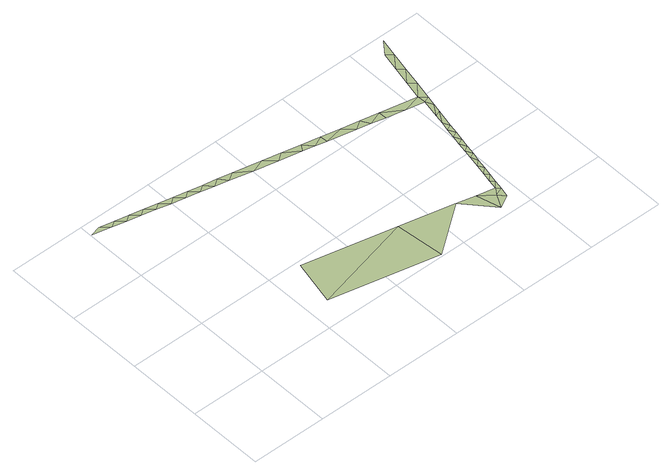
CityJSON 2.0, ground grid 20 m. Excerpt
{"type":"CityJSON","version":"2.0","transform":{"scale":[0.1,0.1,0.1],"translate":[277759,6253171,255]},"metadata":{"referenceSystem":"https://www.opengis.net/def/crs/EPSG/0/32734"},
"CityObjects":{
"terrain1":{"type":"TINRelief","geometry":[{"type":"CompositeSurface","lod":"1","boundaries":[[[0,1,2]],[[1,0,3]],[[4,3,0]],[[3,4,5]],[[5,4,6]],[[6,7,5]],[[7,6,8]],[[7,8,9]],[[8,10,9]],[[10,11,9]],[[11,10,12]],[[12,13,11]],[[14,15,16]],[[17,13,12]],[[13,17,18]],[[18,17,19]],[[15,20,16]],[[21,18,19]],[[22,21,19]],[[23,21,22]],[[24,23,22]],[[23,24,25]],[[25,24,26]],[[27,16,20]],[[28,25,26]],[[29,28,26]],[[28,29,30]],[[30,29,31]],[[32,30,31]],[[33,32,31]],[[27,34,35]],[[33,36,32]],[[37,35,34]],[[36,33,38]],[[37,34,39]],[[40,35,37]],[[37,39,41]],[[41,40,37]],[[36,38,42]],[[40,41,43]],[[44,40,43]],[[45,42,38]],[[46,44,43]],[[44,46,47]],[[46,48,47]],[[48,49,47]],[[42,45,50]],[[51,49,48]],[[49,51,52]],[[45,53,50]],[[52,51,54]],[[54,55,52]],[[54,56,55]],[[56,57,55]],[[58,50,53]],[[56,59,57]],[[59,60,57]],[[60,59,61]],[[61,62,60]],[[62,61,63]],[[50,58,64]],[[63,65,62]],[[66,65,63]],[[65,66,67]],[[64,58,68]],[[69,67,66]],[[67,69,68]],[[68,69,70]],[[64,68,70]],[[71,64,70]],[[64,71,72]],[[73,72,71]],[[72,73,74]],[[74,73,75]],[[75,76,74]],[[77,76,75]]]}]}
},
"vertices":[
[53,556,10],[31,574,10],[4,567,10],[68,566,10],[89,548,10],[105,559,10],[125,540,10],[141,551,10],[162,532,10],[178,543,10],[198,523,10],[215,535,10],[234,515,10],[252,527,10],[283,188,10],[256,68,10],[525,134,10],[271,507,10],[289,519,10],[307,499,10],[538,5,10],[326,512,10],[343,491,10],[363,504,10],[404,477,10],[437,488,10],[465,464,10],[668,102,10],[486,478,10],[525,450,10],[535,467,10],[556,444,10],[584,457,10],[586,437,10],[734,27,10],[717,91,10],[633,446,10],[752,62,10],[659,421,10],[768,45,10],[766,80,10],[774,70,10],[681,436,10],[779,94,10],[771,105,10],[695,413,10],[785,119,10],[776,129,10],[790,143,10],[782,158,10],[730,426,10],[795,168,10],[788,187,10],[731,404,10],[801,192,10],[793,211,10],[806,217,10],[798,236,10],[780,394,10],[812,242,10],[803,260,10],[817,266,10],[808,285,10],[822,291,10],[828,405,10],[814,309,10],[833,340,10],[819,334,10],[829,383,10],[838,364,10],[844,389,10],[855,438,10],[839,454,10],[865,487,10],[850,503,10],[876,537,10],[860,551,10],[887,586,10]
]}
